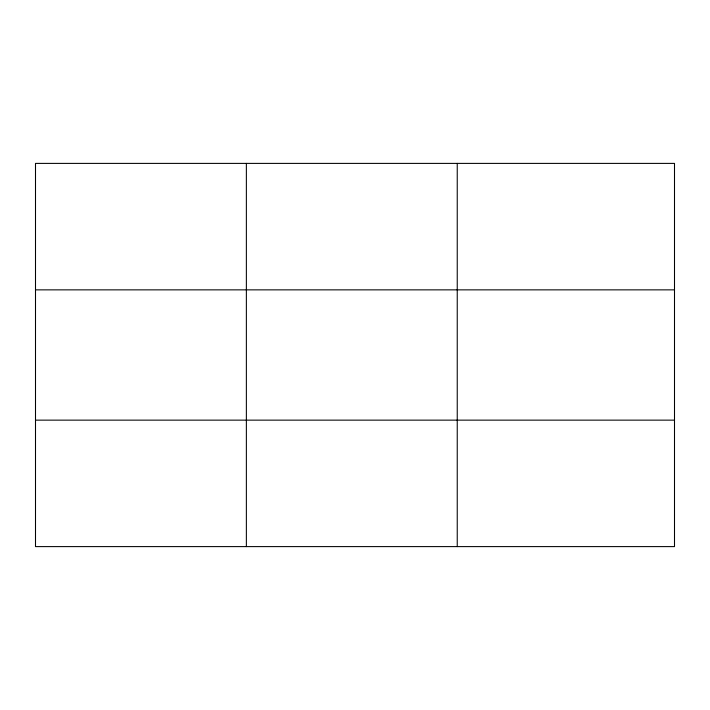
<?xml version="1.0" encoding="UTF-8"?>
<svg xmlns="http://www.w3.org/2000/svg" width="710" height="710" viewBox="0 0 710 710"><rect width="100%" height="100%" fill="white"/><g stroke="black" fill="none" stroke-linecap="round" stroke-linejoin="round"><path stroke-width="1.06" d="M246.37 546.602L246.37 163.398M457.24 546.602L457.24 163.398M35.5 289.858L674.5 289.858M35.5 420.142L674.5 420.142M674.5 514.99L674.5 546.602L35.5 546.602L35.5 163.398L674.5 163.398L674.5 514.99"/></g></svg>
